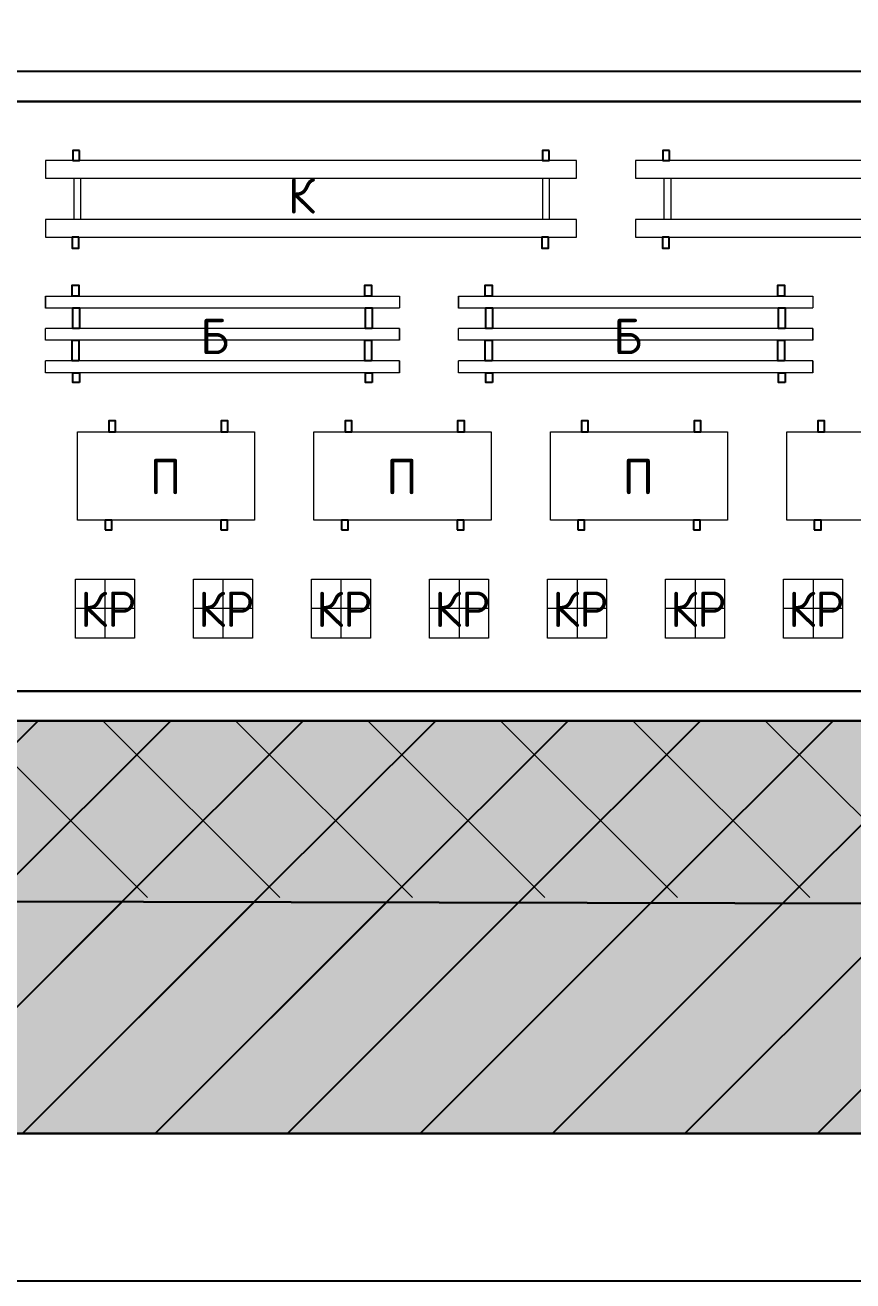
# Model space of a CAD drawing. Header units: millimetres. Extents: x -782 to 10910, y 3841 to 13237.
# Drawn here: x -531.64 to -503.58, y 4451.81 to 4494.4 of the extents above; entities that cross this region are included whole.
import ezdxf

# ---------------------------------------------------------------- set-up
doc = ezdxf.new("R2010")
doc.units = ezdxf.units.MM
doc.layers.add('1', color=7, linetype='Continuous')
doc.styles.add('2.5', font='isocpeur.ttf', dxfattribs={"height": 2})
doc.styles.add('Isocpeur', font='isocpeur.ttf')
doc.dimstyles.new('М500 стройгенп', dxfattribs={"dimtxt": 2, "dimasz": 2, "dimexe": 1.25, "dimexo": 0.625, "dimtad": 1, "dimlfac": 500, "dimtxsty": '2.5', "dimblk": 'ARCHTICK', "dimcen": 2.5, "dimadec": 0, "dimazin": 0, "dimtfac": 1, "dimtmove": 0, "dimatfit": 3, "dimfxl": 1, "dimarcsym": 0})
pattern_1 = [(49.99999999999999, (0, 0), (4.5546167249001, -0.3984771384725772), [0.4762500000000001, -5.23875]), (355, (0, 0), (-0.8810855356242335, 4.776421130975879), [0.381, -4.19101460425]), (100.4514447, (0.379550175, -0.0332063375), (3.673531177258832, 4.377943797804877), [0.40475022, -4.452256114999999]), (46.18420000000002, (0, 1.27), (6.776976022303248, -1.051058198318179), [0.7143749999999999, -7.858124999999999]), (96.63555760999996, (0.5647475000000001, 1.1824125), (5.935103351287576, 6.185653114943038), [0.6071255785, -6.678390204]), (351.1841511700001, (0, 1.27), (5.935103351624426, 6.185653114638317), [0.5714991767500001, -6.286493298]), (21, (0.635, 0.9525000000000001), (3.790359781728312, -2.55662995467719), [0.4762500000000001, -5.23875]), (326.0000000000001, (0.635, 0.9525000000000001), (1.545050708691177, 4.604699153057981), [0.381, -4.191]), (71.45144499999999, (0.950863315, 0.7394475025), (5.335410481967904, 2.048069222147631), [0.40475022, -4.45224844]), (37.50000000000001, (0, 0), (0.07721508126479543, 2.113875971828828), [0, -4.1402, 0, -4.2545, 0, -4.206875]), (7.499999999999999, (0, 0), (1.670491562757644, 2.504514370452988), [0, -2.4257, 0, -4.04495, 0, -1.603375]), (327.5, (-1.41605, 0), (3.389764879171785, -0.1432185998168361), [0, -1.5875, 0, -4.953, 0, -6.57225]), (317.5, (-2.05105, 0), (3.703229534650451, 0.6356622758333258), [0, -2.06375, 0, -3.2893, 0, -4.66725])]
pattern_2 = [(45, (0, 0), (-2.245064030267288, 2.245064030267288), [])]

# ---------------------------------------------------------------- blocks, each defined once
blk = doc.blocks.new('_ArchTick')
at = {"color": 0, "linetype": 'ByBlock', "const_width": 0.15}
blk.add_lwpolyline([(-0.5, -0.5), (0.5, 0.5)], dxfattribs=at)
blk = doc.blocks.new('*D220')
at = {"color": 0, "lineweight": -2, "transparency": 16777216}
for p, q in [((-605.9461032466988, 4508.682408190056), (-605.9461032466988, 4491.572598708639)), ((-371.9461032466988, 4508.682408190056), (-371.9461032466988, 4491.572598708639)), ((-371.9461032466988, 4492.822598708639), (-605.9461032466988, 4492.822598708639))]:
    blk.add_line(p, q, dxfattribs=at)
at = {"layer": 'Defpoints', "color": 0, "lineweight": 25, "transparency": 16777216}
for p in [(-605.9461032466988, 4509.307408190056), (-371.9461032466988, 4509.307408190056), (-605.9461032466988, 4492.822598708639)]:
    blk.add_point(p, dxfattribs=at)
at = {"color": 0, "lineweight": -2, "transparency": 16777216, "xscale": 2, "yscale": 2, "zscale": 2, "rotation": 180}
blk.add_blockref('_ArchTick', (-605.9461032466988, 4492.822598708639), dxfattribs=at)
at = {"color": 0, "lineweight": -2, "transparency": 16777216, "xscale": 2, "yscale": 2, "zscale": 2}
blk.add_blockref('_ArchTick', (-371.9461032466988, 4492.822598708639), dxfattribs=at)
at = {"color": 0, "lineweight": 25, "transparency": 16777216, "insert": (-488.9461032466988, 4494.447598708639), "char_height": 2, "attachment_point": 5, "style": '2.5'}
blk.add_mtext('117000', dxfattribs=at)

msp = doc.modelspace()

# ---------------------------------------------------------------- hatches: boundary and pattern name
at = {"lineweight": 25}
h = msp.add_hatch(dxfattribs=at)
h.set_pattern_fill('ANSI31', color=256)
h.set_pattern_definition(pattern_2)
h.paths.add_polyline_path([(-368.1916605622629, 4463.807408190056), (-373.7283456431924, 4463.807408190056), (-373.7283456431924, 4456.807408190056), (-369.1486209624317, 4456.807408190056)])
h.paths.add_polyline_path([(-395.838756261034, 4466.392731784093), (-395.5253050714422, 4468.691212416879, -0.03353100449884384), (-397.9461032466988, 4470.807408190054), (-579.9461032466959, 4470.807408190056, -0.03354647398957142), (-582.3680811724714, 4468.69031315512), (-582.0539722303693, 4466.392660510007, -0.4545915318646008), (-580.2372572263979, 4464.807408190056), (-397.6549492670002, 4464.807408190056, -0.4544922049375328)])
h.paths.add_polyline_path([(-369.7486673675742, 4685.053568050414), (-370.8281433262089, 4685.160867044788, -0.09732023512879193), (-378.9988944096926, 4680.813979056153), (-608.7435808536252, 4680.807442403994), (-609.8387670837255, 4672.796344338337, -0.0717378835690952), (-603.0621590627513, 4673.80712758524), (-596.9166659951694, 4673.836845441572, -0.1642697527778018), (-582.3680811724723, 4668.924503224986), (-582.053972230369, 4671.222155870106, -0.374956443914206), (-583.4372518930646, 4672.807408190056, -1), (-580.2372572263979, 4672.807408190056), (-397.6549492670002, 4672.807408190056, -1), (-394.4549546003336, 4672.807408190056, -0.3814580014088506), (-395.874354523561, 4671.217635866062), (-395.5563859935843, 4668.870433779938, -0.1647039980502067), (-380.9755404982268, 4673.807408190056), (-368.2251833268003, 4673.807408190056)])
h.paths.add_polyline_path([(-603.6966593037396, 4674.934966363061, -1), (-603.376659837073, 4674.934966363061, -1)], flags=16)
h.paths.add_polyline_path([(-395.874354523561, 4671.217635866062, -0.4477457859452423), (-397.6549492670002, 4672.807408190056), (-580.2372572263979, 4672.807408190056, -0.4545915318644101), (-582.053972230369, 4671.222155870106), (-582.3680811724723, 4668.924503224986, -0.03354647398949227), (-579.9461032467013, 4666.807408190056), (-397.9161832747109, 4666.807838252838, -0.0326823463613555), (-395.5563859935843, 4668.870433779938)])
h.paths.add_polyline_path([(-468.0713087692749, 4672.209808102666), (-468.0713087692749, 4678.809808102666), (-472.8713087692749, 4678.809808102666), (-472.8713087692749, 4672.209808102666)], flags=24)
h.paths.add_polyline_path([(-468.0713087692749, 4664.861306282694), (-468.0713087692749, 4671.461306282695), (-472.8713087692749, 4671.461306282695), (-472.8713087692749, 4664.861306282694)], flags=9)
h.paths.add_polyline_path([(-568.0089493118123, 4665.132408190056), (-561.8089493118123, 4665.132408190056), (-561.8089493118123, 4669.932408190056), (-568.0089493118123, 4669.932408190056)], flags=9)
at = {"lineweight": 20}
h = msp.add_hatch(dxfattribs=at)
h.set_pattern_fill('AR-CONC', color=256, scale=0.025)
h.set_pattern_definition(pattern_1)
h.paths.add_polyline_path([(-316.3534659884531, 4463.807408190056), (-368.1916605622628, 4463.807408190056), (-369.1486209624318, 4456.807408190056), (-316.3534659884531, 4456.807408190056)])
edge = h.paths.add_edge_path()
edge.add_line((-368.1916605622628, 4463.807408190056), (-387.0371433851274, 4463.807408190055))
edge.add_arc((-387.0371433851278, 4475.807794280153), 12.00038609009789, 223.8666246052217, 270.0000000000019, ccw=False)
edge.add_line((-395.6888805779704, 4467.491742942084), (-395.8387562610337, 4466.392731784093))
edge.add_arc((-396.0549519336673, 4464.807408190057), 1.599997333333696, 0, 82.23429528159272, ccw=False)
edge.add_arc((-396.0549519336669, 4464.807408190056), 1.599997333333249, -180, 3.26281224261038e-11, ccw=False)
edge.add_line((-397.6549492670001, 4464.807408190056), (-580.237257226398, 4464.807408190056))
edge.add_arc((-581.8372545597313, 4464.807408190056), 1.599997333333249, -180.00000000003251, 0, ccw=False)
edge.add_arc((-581.8372545597312, 4464.807408190057), 1.599997333333363, 97.78457086961703, 180, ccw=False)
edge.add_line((-582.0539722303693, 4466.392660510007), (-582.2041141804307, 4467.490922935752))
edge.add_arc((-590.8550631082702, 4475.807794280155), 12.00038609009884, 269.9999999999995, 316.12794468862, ccw=False)
edge.add_line((-590.8550631082703, 4463.807408190056), (-609.7005459311349, 4463.807408190056))
edge.add_line((-609.7005459311349, 4463.807408190056), (-608.7435855309664, 4456.807408190056))
edge.add_line((-608.7435855309664, 4456.807408190056), (-369.1486209624318, 4456.807408190056))
edge.add_line((-369.1486209624318, 4456.807408190056), (-368.1916605622628, 4463.807408190056))
edge = h.paths.add_edge_path()
edge.add_arc((-387.0371433851281, 4475.807794280154), 12.00038609009829, 204.6255012376261, 223.866624605226, ccw=False)
edge.add_line((-397.9461032466988, 4470.807408190054), (-490.6938527047178, 4470.807408190055))
edge.add_arc((-491.8277452490292, 4471.200196807455), 1.199997999999974, 199.1064572786452, 340.89354272135483, ccw=False)
edge.add_line((-492.9616377933407, 4470.807408190055), (-579.9461032466988, 4470.807408190056))
edge.add_arc((-590.8550631082711, 4475.807794280154), 12.00038609009891, 316.12794468862614, 335.37449876238486, ccw=False)
edge.add_line((-582.2041141804307, 4467.490922935752), (-582.0539722303693, 4466.392660510007))
edge.add_arc((-581.8372545597322, 4464.807408190056), 1.599997333334146, 0, 97.78457086957633, ccw=False)
edge.add_line((-580.237257226398, 4464.807408190056), (-397.6549492670001, 4464.807408190056))
edge.add_arc((-396.0549519336665, 4464.807408190057), 1.59999733333359, 82.23429528161893, 180.0000000000326, ccw=False)
edge.add_line((-395.8387562610337, 4466.392731784093), (-395.6888805779704, 4467.491742942084))
edge = h.paths.add_edge_path()
edge.add_line((-369.1734526398668, 4680.807408190056), (-608.7435855309659, 4680.807408190056))
edge.add_line((-608.7435855309659, 4680.807408190056), (-609.7005459311345, 4673.807408190056))
edge.add_line((-609.7005459311345, 4673.807408190056), (-590.8550631082703, 4673.807408190056))
edge.add_arc((-590.8550631082702, 4661.807022099957), 12.0003860900988, 43.872055311379995, 90.00000000000051, ccw=False)
edge.add_line((-582.2041141804307, 4670.12389344436), (-582.0539722303693, 4671.222155870106))
edge.add_arc((-581.8372545597312, 4672.807408190056), 1.599997333333383, 180, 262.215429130383, ccw=False)
edge.add_arc((-581.8372545597313, 4672.807408190056), 1.599997333333249, 0, 180, ccw=False)
edge.add_line((-580.237257226398, 4672.807408190056), (-397.6549492670001, 4672.807408190056))
edge.add_arc((-396.0549519336669, 4672.807408190056), 1.599997333333249, 0, 180, ccw=False)
edge.add_arc((-396.0549519336672, 4672.807408190056), 1.59999733333359, -83.51900906518682, 0, ccw=False)
edge.add_line((-395.8743545235611, 4671.217635866062), (-395.5563859935843, 4668.870433779938))
edge.add_arc((-336.1146253661768, 4576.116626215895), 110.1662004614554, 117.53133097450839, 122.65399106846729, ccw=False)
edge.add_line((-387.0371433851274, 4673.807408190057), (-368.2251833268001, 4673.807408190056))
edge.add_line((-368.2251833268001, 4673.807408190056), (-369.1734526398668, 4680.807408190056))
edge = h.paths.add_edge_path()
edge.add_line((-608.7435855309659, 4680.807408190056), (-617.9944806539261, 4680.807408190056))
edge.add_line((-617.9944806539261, 4680.807408190056), (-617.9903672835039, 4673.414839278554))
edge.add_arc((-614.9461032467007, 4661.807408190056), 11.99999999999999, 89.99999999999142, 104.69589656606999, ccw=False)
edge.add_line((-614.9461032466988, 4673.807408190056), (-609.7005459311345, 4673.807408190056))
edge.add_line((-609.7005459311345, 4673.807408190056), (-608.7435855309659, 4680.807408190056))
edge = h.paths.add_edge_path()
edge.add_line((-395.5563859935843, 4668.870433779938), (-395.8743545235611, 4671.217635866062))
edge.add_arc((-396.0549519336666, 4672.807408190056), 1.59999733333354, 180, 276.480990934791, ccw=False)
edge.add_line((-397.6549492670001, 4672.807408190056), (-580.237257226398, 4672.807408190056))
edge.add_arc((-581.8372545597306, 4672.807408190055), 1.599997333332567, -97.78457086964158, 3.26281224261038e-11, ccw=False)
edge.add_line((-582.0539722303693, 4671.222155870106), (-582.2041141804307, 4670.12389344436))
edge.add_arc((-590.8550631082711, 4661.807022099958), 12.00038609009887, 24.625501237615197, 43.87205531137391, ccw=False)
edge.add_line((-579.9461032466988, 4666.807408190056), (-495.3362340621907, 4666.807408190057))
edge.add_arc((-494.7502566779731, 4665.760209209352), 1.199997999999775, 60.77008879751702, 119.22991120248301, ccw=False)
edge.add_line((-494.1642792937555, 4666.807408190057), (-397.9461032466988, 4666.807408190058))
edge.add_arc((-395.8058361411876, 4666.743801775387), 2.141212053702449, 83.3098781517865, 178.2977326767353, ccw=False)
h.paths.add_polyline_path([(-493.9975630162967, 4666.092173083482), (-490.7575684162966, 4666.092173083482), (-490.7575684162966, 4666.807408190057), (-493.9975630162967, 4666.807408190057)])
h.paths.add_polyline_path([(-368.2251833268001, 4673.807408190056), (-316.3534659884535, 4673.807408190056), (-316.3534659884535, 4680.807408190056), (-369.1734526398668, 4680.807408190056)])
edge = h.paths.add_edge_path()
edge.add_arc((-609.9461032466985, 4656.807408190055), 24.0000000000004, 109.5918062684614, 179.9999999999978)
edge.add_line((-633.9461032466988, 4656.807408190056), (-633.9461032466984, 4480.807408190052))
edge.add_arc((-609.9461032467011, 4480.807408190051), 23.99999999999727, 179.9999999999978, 270.0000000000054)
edge.add_line((-609.9461032466988, 4456.807408190054), (-608.7435855309664, 4456.807408190056))
edge.add_line((-608.7435855309664, 4456.807408190056), (-609.7005459311349, 4463.807408190056))
edge.add_line((-609.7005459311349, 4463.807408190056), (-614.9461032466988, 4463.807408190056))
edge.add_arc((-637.9166659951774, 4452.836845441578), 25.45584412271741, 25.52877936551009, 64.47122063448796)
edge.add_line((-626.9461032466984, 4475.807408190056), (-626.9461032466988, 4661.807408190057))
edge.add_arc((-614.9461032467029, 4661.807408190058), 11.99999999999591, 104.6958965660634, 180.0000000000043, ccw=False)
edge.add_line((-617.9903672835038, 4673.414839278552), (-617.9937075255318, 4679.417938156673))
at = {"lineweight": 25}
h = msp.add_hatch(dxfattribs=at)
h.set_pattern_fill('AR-CONC', color=256, scale=0.025)
h.set_pattern_definition(pattern_1)
h.paths.add_polyline_path([(-583.4372518930646, 4464.807408190057, -0.3749564439141822), (-582.0539722303693, 4466.392660510007), (-582.2041141804308, 4467.490922935752, -0.204033737675322), (-590.8550631082705, 4463.807408190056), (-602.9461032466988, 4463.807408190056, -0.07295313050703632), (-609.8387670837262, 4464.818472041775), (-608.7435855309665, 4456.807408190056), (-375.2283456431924, 4456.807408190056), (-375.2283456431924, 4463.807408190056), (-387.0371433851275, 4463.807408190055, -0.07788613496386315), (-390.7084414081945, 4464.382784996251), (-394.4599769532101, 4464.680734284335, -0.961137780494143), (-397.6549492670002, 4464.807408190056), (-580.2372572263979, 4464.807408190056, -1)])
h.paths.add_polyline_path([(-633.514712618641, 4548.873557491696), (-626.914712618641, 4548.873557491696), (-626.914712618641, 4553.673557491697), (-633.514712618641, 4553.673557491697)], flags=24)
h.paths.add_polyline_path([(-632.0211032466989, 4479.706117698785), (-625.4211032466989, 4479.706117698785), (-625.4211032466989, 4484.506117698786), (-632.0211032466989, 4484.506117698786)], flags=24)
h.paths.add_polyline_path([(-634.1330646529047, 4600.84393683831), (-630.4430708029047, 4600.84393683831), (-630.4430708029047, 4605.163929638309), (-634.1330646529047, 4605.163929638309)], flags=9)
h.paths.add_polyline_path([(-468.0713087692749, 4457.905008277443), (-468.0713087692749, 4464.505008277443), (-472.8713087692749, 4464.505008277443), (-472.8713087692749, 4457.905008277443)], flags=24)
edge = h.paths.add_edge_path()
edge.add_arc((-609.9461032467025, 4656.807408190058), 23.99999999999636, 109.5916018314281, 180)
edge.add_line((-633.9461032466988, 4656.807408190056), (-633.9461032466988, 4480.807408190055))
edge.add_arc((-609.9461032466982, 4480.807408190055), 24.00000000000068, 180, 269.9999999999984)
edge.add_line((-609.9461032466988, 4456.807408190054), (-608.7435855309662, 4456.807408190055))
edge.add_line((-608.7435855309662, 4456.807408190055), (-609.7005459311349, 4463.807408190056))
edge.add_line((-609.7005459311349, 4463.807408190056), (-609.838767083726, 4464.818472041775))
edge.add_arc((-602.946103246698, 4487.807408190057), 24.00000000000118, 180.0000000000022, 253.3099412232823, ccw=False)
edge.add_line((-626.9461032466988, 4487.807408190056), (-626.9461032466988, 4661.807408190056))
edge.add_arc((-614.9461032466974, 4661.807408190056), 12.00000000000148, 104.695371507521, 180, ccw=False)
edge.add_line((-617.9902609128695, 4673.414867175705), (-617.9936268488677, 4679.417966871179))
at = {"lineweight": 20}
h = msp.add_hatch(dxfattribs=at)
h.set_pattern_fill('ANSI31', color=256, angle=90)
h.set_pattern_definition([(135, (-2824.641009548097, 1373.797206968949), (-2.245064030267288, -2.245064030267288), [])])
h.paths.add_polyline_path([(-579.9461032466988, 4470.807408190056, -0.08417691247348844), (-582.2041141804307, 4467.490922935752), (-582.0539722303693, 4466.392660510007, -0.4545915318646024), (-580.237257226398, 4464.807408190056), (-397.6549492670001, 4464.807408190056, -0.4544922049375297), (-395.8387562610342, 4466.392731784093), (-395.6888805779704, 4467.491742942084, -0.0841530486918285), (-397.9461032466988, 4470.807408190054), (-490.6938527047178, 4470.807408190055, -0.7118923099456058), (-492.9616377933407, 4470.807408190055)])
h.paths.add_polyline_path([(-580.237257226398, 4672.807408190056, -0.4545915318645994), (-582.0539722303693, 4671.222155870106), (-582.2041141804307, 4670.12389344436, -0.08417691247348781), (-579.9461032466988, 4666.807408190056), (-495.3362340621907, 4666.807408190057, -0.2607592432923631), (-494.1642792937555, 4666.807408190057), (-397.9461032466984, 4666.807408190058, -0.08316455394183549), (-395.7214667589715, 4670.089038391293), (-395.8743545235611, 4671.217635866062, -0.4477457859452445), (-397.6549492670001, 4672.807408190056)])
h.paths.add_polyline_path([(-493.9951801482662, 4666.15256148437), (-488.5951801482661, 4666.15256148437), (-488.5951801482661, 4670.952561484371), (-493.9951801482662, 4670.952561484371)], flags=9)
h.paths.add_polyline_path([(-360.2905289353744, 4665.506475931948), (-355.2905289353744, 4665.506475931948), (-355.2905289353744, 4670.306475931948), (-360.2905289353744, 4670.306475931948)], flags=9)
at = {"lineweight": 25}
h = msp.add_hatch(dxfattribs=at)
h.set_pattern_fill('ANSI31', color=256)
h.set_pattern_definition(pattern_2)
h.paths.add_polyline_path([(-602.9461032466988, 4463.807408190056, -0.231549939259051), (-621.8965469257079, 4473.080538720657), (-623.5438092571276, 4461.031099352106, 0.1517332836218051), (-609.9461032466988, 4456.807408190055), (-375.2283456431924, 4456.807408190056), (-375.2283456431925, 4463.807408190056), (-382.1638676928111, 4463.807408190056, -0.1515930964163841), (-395.5253050714422, 4468.691212416879), (-395.838756261034, 4466.392731784093, -0.3750503393630281), (-394.4549546003335, 4464.807408190057, -0.8648688944112984), (-397.5884411640691, 4464.350897240665), (-589.9322015663248, 4464.816758935629, -0.05730170467234609), (-595.325776870934, 4463.830756658066, -0.1956968750888921), (-596.5310145070068, 4463.781069619197, -0.004017397512706301), (-596.9166659951782, 4463.777970938528)])
h.paths.add_polyline_path([(-468.0713087692749, 4457.905008277443), (-468.0713087692749, 4464.505008277443), (-472.8713087692749, 4464.505008277443), (-472.8713087692749, 4457.905008277443)], flags=24)
h = msp.add_hatch(dxfattribs=at)
h.set_pattern_fill('ANSI31', color=256)
h.set_pattern_definition(pattern_2)
h.paths.add_polyline_path([(-375.2283456431924, 4463.807408190056), (-382.1638676928111, 4463.807408190056, -0.1515930964163841), (-395.5253050714422, 4468.691212416879), (-395.838756261034, 4466.392731784093, -0.3750503393630304), (-394.4549546003336, 4464.807408190057, -1), (-397.6549492670002, 4464.807408190056), (-580.2372572263979, 4464.807408190056, -1), (-583.4372518930646, 4464.807408190057, -0.3749564439141833), (-582.0539722303693, 4466.392660510007), (-582.3680811724714, 4468.69031315512, -0.1642697527779234), (-596.9166659951779, 4463.777970938528), (-602.9461032466995, 4463.807408190056, -0.07295313050702944), (-609.8387670837262, 4464.818472041775), (-608.7435855309665, 4456.807408190056), (-375.2283456431924, 4456.807408190056)])

# ---------------------------------------------------------------- linework, layer by layer
at = {"lineweight": 30}
for p, q in [((-579.9461032466988, 4491.807408190056), (-397.9461032466988, 4491.807408190056)), ((-397.9461032466988, 4471.807408190056), (-579.9461032466988, 4471.807408190056)), ((-397.9461032466988, 4470.807408190054), (-579.9461032466988, 4470.807408190056)), ((-589.9322015661226, 4464.816758935628), (-396.0517678438273, 4464.347175377081)), ((-609.9461032466988, 4456.807408190056), (-304.4982763895532, 4456.807408190056))]:
    msp.add_line(p, q, dxfattribs=at)
at = {"lineweight": 20}
for p, q in [((-512.9461032466988, 4489.807408190055), (-530.9461032466988, 4489.807408190056)), ((-530.9461032466988, 4489.807408190056), (-530.9461032466988, 4489.207408190056)), ((-512.9461032466988, 4489.207408190056), (-512.9461032466988, 4489.807408190055)), ((-492.9461032466988, 4489.807408190054), (-510.9461032466988, 4489.807408190055)), ((-510.9461032466988, 4489.807408190055), (-510.9461032466988, 4489.207408190055)), ((-530.9461032466988, 4489.207408190056), (-512.9461032466988, 4489.207408190056)), ((-529.9872630566188, 4489.207408190056), (-529.9872630566183, 4487.807408190055)), ((-529.7594255827953, 4489.207408190056), (-529.7594255827948, 4487.807408190055)), ((-514.1078015949174, 4489.207408190055), (-514.107801594917, 4487.807408190054)), ((-513.879964121094, 4489.207408190055), (-513.8799641210935, 4487.807408190054)), ((-510.9461032466988, 4489.207408190055), (-492.9461032466988, 4489.207408190055)), ((-509.9872630566188, 4489.207408190055), (-509.9872630566183, 4487.807408190054)), ((-509.7594255827953, 4489.207408190055), (-509.7594255827948, 4487.807408190054)), ((-512.9461032466988, 4487.807408190054), (-530.9461032466988, 4487.807408190055)), ((-530.9461032466988, 4487.807408190055), (-530.9461032466988, 4487.207408190055)), ((-512.9461032466988, 4487.207408190055), (-512.9461032466988, 4487.807408190054)), ((-492.9461032466988, 4487.807408190054), (-510.9461032466988, 4487.807408190054)), ((-510.9461032466988, 4487.807408190054), (-510.9461032466988, 4487.207408190054)), ((-530.9461032466988, 4487.207408190055), (-512.9461032466988, 4487.207408190055)), ((-510.9461032466988, 4487.207408190054), (-492.9461032466988, 4487.207408190054)), ((-530.9461032466988, 4485.207408190048), (-518.9461032466988, 4485.207408190048)), ((-530.9461032466988, 4484.793048836103), (-530.9461032466988, 4485.207408190048)), ((-530.9461032466988, 4485.207408190048), (-530.9461032466988, 4484.807408190049)), ((-518.9461032466988, 4485.207408190048), (-518.9461032466988, 4484.807408190049)), ((-516.9461032466988, 4485.207408190048), (-504.9461032466988, 4485.207408190048)), ((-516.9461032466988, 4484.793048836103), (-516.9461032466988, 4485.207408190048)), ((-516.9461032466988, 4485.207408190048), (-516.9461032466988, 4484.807408190049)), ((-504.9461032466988, 4485.207408190048), (-504.9461032466988, 4484.807408190049)), ((-530.9461032466988, 4484.807408190049), (-518.9461032466988, 4484.807408190049)), ((-516.9461032466988, 4484.807408190049), (-504.9461032466988, 4484.807408190049)), ((-530.9461032466988, 4483.707408190048), (-530.9461032466988, 4484.107408190048)), ((-518.9461032466988, 4484.107408190048), (-530.9461032466988, 4484.107408190048)), ((-518.9461032466988, 4484.107408190048), (-518.9461032466988, 4483.707408190048)), ((-518.9461032466988, 4483.707408190048), (-518.9461032466988, 4484.107408190048)), ((-516.9461032466988, 4483.707408190048), (-516.9461032466988, 4484.107408190049)), ((-504.9461032466988, 4484.107408190049), (-516.9461032466988, 4484.107408190049)), ((-504.9461032466988, 4484.107408190049), (-504.9461032466988, 4483.707408190048)), ((-504.9461032466988, 4483.707408190048), (-504.9461032466988, 4484.107408190049)), ((-518.9461032466988, 4483.707408190048), (-530.9461032466988, 4483.707408190048)), ((-504.9461032466988, 4483.707408190048), (-516.9461032466988, 4483.707408190048)), ((-530.9461032466988, 4482.607408190048), (-530.9461032466988, 4483.007408190047)), ((-518.9461032466988, 4483.007408190047), (-530.9461032466988, 4483.007408190047)), ((-518.9461032466988, 4482.607408190048), (-530.9461032466988, 4482.607408190048)), ((-518.9461032466988, 4483.007408190047), (-518.9461032466988, 4482.607408190048)), ((-518.9461032466988, 4482.607408190048), (-518.9461032466988, 4483.007408190047)), ((-516.9461032466988, 4482.607408190048), (-516.9461032466988, 4483.007408190048)), ((-504.9461032466988, 4483.007408190048), (-516.9461032466988, 4483.007408190048)), ((-504.9461032466988, 4482.607408190048), (-516.9461032466988, 4482.607408190048)), ((-504.9461032466988, 4483.007408190048), (-504.9461032466988, 4482.607408190048)), ((-504.9461032466988, 4482.607408190048), (-504.9461032466988, 4483.007408190048)), ((-529.8609790358269, 4477.607408190052), (-529.8609790358269, 4480.607408190052)), ((-529.8609790358269, 4480.607408190052), (-523.8609790358264, 4480.607408190052)), ((-523.8609790358264, 4480.607408190052), (-523.8609790358264, 4477.607408190052)), ((-521.8488184342737, 4477.607408190052), (-521.8488184342737, 4480.607408190052)), ((-521.8488184342737, 4480.607408190052), (-515.8488184342732, 4480.607408190052)), ((-515.8488184342732, 4480.607408190052), (-515.8488184342732, 4477.607408190052)), ((-513.8366578327204, 4477.607408190052), (-513.8366578327204, 4480.607408190052)), ((-513.8366578327204, 4480.607408190052), (-507.83665783272, 4480.607408190052)), ((-507.83665783272, 4480.607408190052), (-507.83665783272, 4477.607408190052)), ((-505.8244972311672, 4477.60740819005), (-505.8244972311672, 4480.60740819005)), ((-505.8244972311672, 4480.60740819005), (-499.8244972311668, 4480.60740819005)), ((-523.8609790358269, 4477.607408190052), (-529.8609790358269, 4477.607408190052)), ((-515.8488184342737, 4477.607408190052), (-521.8488184342737, 4477.607408190052)), ((-507.8366578327204, 4477.607408190052), (-513.8366578327204, 4477.607408190052)), ((-499.8244972311672, 4477.60740819005), (-505.8244972311672, 4477.60740819005))]:
    msp.add_line(p, q, dxfattribs=at)
at = {"lineweight": 13}
for p, q in [((-529.9339826451433, 4473.607411523387), (-529.9339826451433, 4475.607408190053)), ((-529.9339826451433, 4475.607408190053), (-527.9339859784764, 4475.607408190053)), ((-528.9339843118096, 4475.607408190053), (-528.9339843118096, 4473.607411523387)), ((-527.9339859784764, 4475.607408190053), (-527.9339859784764, 4473.607411523387)), ((-525.9339859784764, 4473.607411523387), (-525.9339859784764, 4475.607408190053)), ((-525.9339859784764, 4475.607408190053), (-523.9339893118095, 4475.607408190053)), ((-524.9339876451427, 4475.607408190053), (-524.9339876451427, 4473.607411523387)), ((-523.9339893118095, 4475.607408190053), (-523.9339893118095, 4473.607411523387)), ((-521.9339893118095, 4473.607411523387), (-521.9339893118095, 4475.607408190053)), ((-521.9339893118095, 4475.607408190053), (-519.9339926451426, 4475.607408190053)), ((-520.9339909784758, 4475.607408190053), (-520.9339909784758, 4473.607411523387)), ((-519.9339926451426, 4475.607408190053), (-519.9339926451426, 4473.607411523387)), ((-517.9339926451426, 4473.607411523387), (-517.9339926451426, 4475.607408190053)), ((-517.9339926451426, 4475.607408190053), (-515.9339959784757, 4475.607408190053)), ((-516.9339943118089, 4475.607408190053), (-516.9339943118089, 4473.607411523387)), ((-515.9339959784757, 4475.607408190053), (-515.9339959784757, 4473.607411523387)), ((-513.9339959784757, 4473.607411523387), (-513.9339959784757, 4475.607408190053)), ((-513.9339959784757, 4475.607408190053), (-511.9339993118087, 4475.607408190053)), ((-512.933997645142, 4475.607408190053), (-512.933997645142, 4473.607411523387)), ((-511.9339993118087, 4475.607408190053), (-511.9339993118087, 4473.607411523387)), ((-509.9339993118087, 4473.607411523387), (-509.9339993118087, 4475.607408190053)), ((-509.9339993118087, 4475.607408190053), (-507.9340026451418, 4475.607408190053)), ((-508.9340009784751, 4475.607408190053), (-508.9340009784751, 4473.607411523387)), ((-507.9340026451418, 4475.607408190053), (-507.9340026451418, 4473.607411523387)), ((-505.9340026451418, 4473.607411523387), (-505.9340026451418, 4475.607408190053)), ((-505.9340026451418, 4475.607408190053), (-503.9340059784749, 4475.607408190053)), ((-504.9340043118082, 4475.607408190053), (-504.9340043118082, 4473.607411523387)), ((-503.9340059784749, 4475.607408190053), (-503.9340059784749, 4473.607411523387)), ((-527.9339859784764, 4474.607409856721), (-529.9339826451433, 4474.607409856721)), ((-523.9339893118095, 4474.607409856721), (-525.9339859784764, 4474.607409856721)), ((-519.9339926451426, 4474.607409856721), (-521.9339893118095, 4474.607409856721)), ((-515.9339959784757, 4474.607409856721), (-517.9339926451426, 4474.607409856721)), ((-511.9339993118087, 4474.607409856721), (-513.9339959784757, 4474.607409856721)), ((-507.9340026451418, 4474.607409856721), (-509.9339993118087, 4474.607409856721)), ((-503.9340059784749, 4474.607409856721), (-505.9340026451418, 4474.607409856721)), ((-527.9339859784764, 4473.607411523387), (-529.9339826451433, 4473.607411523387)), ((-523.9339893118095, 4473.607411523387), (-525.9339859784764, 4473.607411523387)), ((-519.9339926451426, 4473.607411523387), (-521.9339893118095, 4473.607411523387)), ((-515.9339959784757, 4473.607411523387), (-517.9339926451426, 4473.607411523387)), ((-511.9339993118087, 4473.607411523387), (-513.9339959784757, 4473.607411523387)), ((-507.9340026451418, 4473.607411523387), (-509.9339993118087, 4473.607411523387)), ((-503.9340059784749, 4473.607411523387), (-505.9340026451418, 4473.607411523387))]:
    msp.add_line(p, q, dxfattribs=at)
at = {"color": 5, "lineweight": 25}
msp.add_line((-638.9461032466988, 4451.807408190056), (-440.5843589932647, 4451.807408190056), dxfattribs=at)
at = {"linetype": 'Continuous'}
for points in [[(-529.797930799512, 4490.140418104069), (-530.0257682733354, 4490.140418104069), (-530.0257682733354, 4489.807408190056), (-529.797930799512, 4489.807408190056)], [(-513.8799641210935, 4490.140418104069), (-514.107801594917, 4490.140418104069), (-514.107801594917, 4489.807408190055), (-513.8799641210935, 4489.807408190055)], [(-509.797930799512, 4490.140418104069), (-510.0257682733354, 4490.140418104069), (-510.0257682733354, 4489.807408190055), (-509.797930799512, 4489.807408190055)], [(-529.8141885428558, 4487.207408190055), (-530.0420260166793, 4487.207408190055), (-530.0420260166793, 4486.837927143676), (-529.8141885428558, 4486.837927143676)], [(-513.8962218644374, 4487.207408190055), (-514.1240593382608, 4487.207408190055), (-514.1240593382608, 4486.837927143676), (-513.8962218644374, 4486.837927143676)], [(-509.8141885428558, 4487.207408190054), (-510.0420260166793, 4487.207408190054), (-510.0420260166793, 4486.837927143675), (-509.8141885428558, 4486.837927143675)], [(-529.8141885428558, 4485.207408190048), (-530.0420260166793, 4485.207408190048), (-530.0420260166793, 4485.576889236427), (-529.8141885428558, 4485.576889236427)], [(-519.8962218644374, 4485.207408190048), (-520.1240593382608, 4485.207408190048), (-520.1240593382608, 4485.576889236427), (-519.8962218644374, 4485.576889236427)], [(-515.8141885428558, 4485.207408190048), (-516.0420260166793, 4485.207408190048), (-516.0420260166793, 4485.576889236427), (-515.8141885428558, 4485.576889236427)], [(-505.8962218644374, 4485.207408190048), (-506.1240593382608, 4485.207408190048), (-506.1240593382608, 4485.576889236427), (-505.8962218644374, 4485.576889236427)], [(-529.797930799512, 4484.107408190048), (-530.0257682733354, 4484.107408190048), (-530.0257682733354, 4484.807408190049), (-529.797930799512, 4484.807408190049)], [(-519.8799641210935, 4484.107408190048), (-520.107801594917, 4484.107408190048), (-520.107801594917, 4484.807408190049), (-519.8799641210935, 4484.807408190049)], [(-515.797930799512, 4484.107408190049), (-516.0257682733354, 4484.107408190049), (-516.0257682733354, 4484.807408190049), (-515.797930799512, 4484.807408190049)], [(-505.8799641210935, 4484.107408190049), (-506.107801594917, 4484.107408190049), (-506.107801594917, 4484.807408190049), (-505.8799641210935, 4484.807408190049)], [(-529.8141885428558, 4483.007408190047), (-530.0420260166793, 4483.007408190047), (-530.0420260166793, 4483.707408190048), (-529.8141885428558, 4483.707408190048)], [(-519.8962218644374, 4483.007408190047), (-520.1240593382608, 4483.007408190047), (-520.1240593382608, 4483.707408190048), (-519.8962218644374, 4483.707408190048)], [(-515.8141885428558, 4483.007408190048), (-516.0420260166793, 4483.007408190048), (-516.0420260166793, 4483.707408190048), (-515.8141885428558, 4483.707408190048)], [(-505.8962218644374, 4483.007408190048), (-506.1240593382608, 4483.007408190048), (-506.1240593382608, 4483.707408190048), (-505.8962218644374, 4483.707408190048)], [(-529.797930799512, 4482.274398276033), (-530.0257682733354, 4482.274398276033), (-530.0257682733354, 4482.607408190048), (-529.797930799512, 4482.607408190048)], [(-519.8799641210935, 4482.274398276034), (-520.107801594917, 4482.274398276034), (-520.107801594917, 4482.607408190048), (-519.8799641210935, 4482.607408190048)], [(-515.797930799512, 4482.274398276034), (-516.0257682733354, 4482.274398276034), (-516.0257682733354, 4482.607408190048), (-515.797930799512, 4482.607408190048)], [(-505.8799641210935, 4482.274398276035), (-506.107801594917, 4482.274398276035), (-506.107801594917, 4482.607408190048), (-505.8799641210935, 4482.607408190048)], [(-528.8055343335118, 4480.607408190052), (-528.5776968596883, 4480.607408190052), (-528.5776968596883, 4480.97688923643), (-528.8055343335118, 4480.97688923643)], [(-524.9928937396694, 4480.607408190052), (-524.7650562658459, 4480.607408190052), (-524.7650562658459, 4480.97688923643), (-524.9928937396694, 4480.97688923643)], [(-520.7933737319586, 4480.607408190052), (-520.5655362581351, 4480.607408190052), (-520.5655362581351, 4480.97688923643), (-520.7933737319586, 4480.97688923643)], [(-516.9807331381162, 4480.607408190052), (-516.7528956642927, 4480.607408190052), (-516.7528956642927, 4480.97688923643), (-516.9807331381162, 4480.97688923643)], [(-512.7812131304054, 4480.607408190052), (-512.5533756565819, 4480.607408190052), (-512.5533756565819, 4480.97688923643), (-512.7812131304054, 4480.97688923643)], [(-508.968572536563, 4480.607408190052), (-508.7407350627395, 4480.607408190052), (-508.7407350627395, 4480.97688923643), (-508.968572536563, 4480.97688923643)], [(-504.7690525288522, 4480.60740819005), (-504.5412150550287, 4480.60740819005), (-504.5412150550287, 4480.976889236428), (-504.7690525288522, 4480.976889236428)], [(-528.9271181614322, 4477.274398276038), (-528.6992806876087, 4477.274398276038), (-528.6992806876087, 4477.607408190052), (-528.9271181614322, 4477.607408190052)], [(-525.0091514830133, 4477.274398276038), (-524.7813140091898, 4477.274398276038), (-524.7813140091898, 4477.607408190052), (-525.0091514830133, 4477.607408190052)], [(-520.914957559879, 4477.274398276038), (-520.6871200860555, 4477.274398276038), (-520.6871200860555, 4477.607408190052), (-520.914957559879, 4477.607408190052)], [(-516.9969908814601, 4477.274398276038), (-516.7691534076366, 4477.274398276038), (-516.7691534076366, 4477.607408190052), (-516.9969908814601, 4477.607408190052)], [(-512.9027969583258, 4477.274398276038), (-512.6749594845023, 4477.274398276038), (-512.6749594845023, 4477.607408190052), (-512.9027969583258, 4477.607408190052)], [(-508.9848302799069, 4477.274398276038), (-508.7569928060834, 4477.274398276038), (-508.7569928060834, 4477.607408190052), (-508.9848302799069, 4477.607408190052)], [(-504.8906363567726, 4477.274398276036), (-504.6627988829491, 4477.274398276036), (-504.6627988829491, 4477.60740819005), (-504.8906363567726, 4477.60740819005)]]:
    msp.add_lwpolyline(points, close=True, dxfattribs=at)

# ---------------------------------------------------------------- texts
at = {"layer": '1', "char_height": 1.199998, "width": 335.5199764857193, "style": 'Isocpeur'}
for s, insert, attachment_point in [('К', (-522.7324686642778, 4489.207408190056), 1), ('Б', (-525.7035443972418, 4483.243022917831), 7), ('Б', (-511.7035443972418, 4483.243022917832), 7), ('П', (-527.4116503354899, 4479.684337936425), 1), ('П', (-519.3994897339367, 4479.684337936425), 1), ('П', (-511.3873291323835, 4479.684337936424), 1), ('КР', (-529.7757489845262, 4475.185090294222), 1), ('КР', (-525.7757523178593, 4475.185090294222), 1), ('КР', (-521.7757556511924, 4475.185090294222), 1), ('КР', (-517.7757589845255, 4475.185090294222), 1), ('КР', (-513.7757623178586, 4475.185090294222), 1), ('КР', (-509.7757656511917, 4475.185090294222), 1), ('КР', (-505.7757689845248, 4475.185090294222), 1)]:
    msp.add_mtext(s, dxfattribs=dict(at, insert=insert, attachment_point=attachment_point))

# ---------------------------------------------------------------- dimensions: what is measured, and where the dimension line sits
at = {"lineweight": 25}
dim = msp.add_linear_dim(base=(-605.9461032466988, 4492.822598708639), p1=(-371.9461032466988, 4509.307408190056), p2=(-605.9461032466988, 4509.307408190056), dimstyle='М500 стройгенп', dxfattribs=at)
dim.commit()
dim.dimension.update_dxf_attribs({"geometry": '*D220', "text_midpoint": (-488.9461032466988, 4492.822598708639), "dimtype": 160})

doc.saveas('drawing.dxf')
